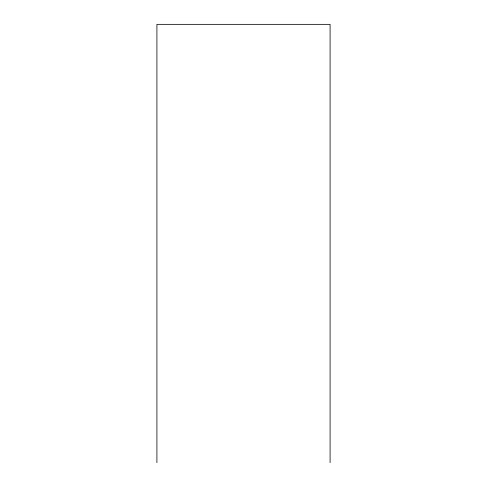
<?xml version="1.0" encoding="UTF-8"?>
<svg xmlns="http://www.w3.org/2000/svg" width="487" height="487" viewBox="0 0 487 487"><rect width="100%" height="100%" fill="white"/><g stroke="black" fill="none" stroke-linecap="round" stroke-linejoin="round"><path stroke-width="0.73" d="M330.089 462.65L330.089 24.35L156.911 24.35L156.911 462.65"/></g></svg>
